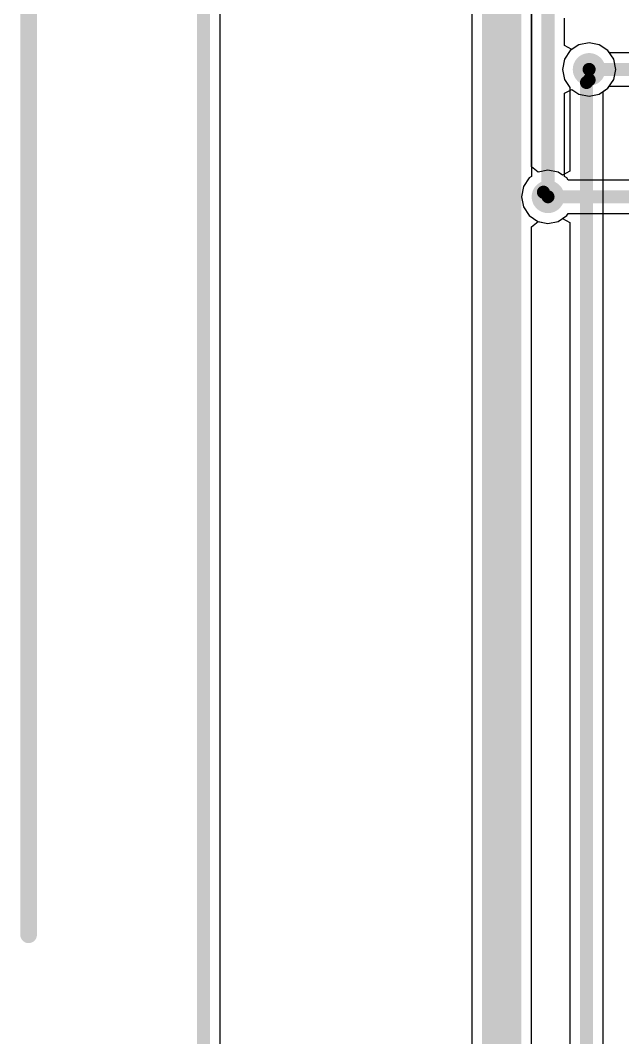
# Model space of a CAD drawing. Extents: x 10.58 to 11.54, y 9.91 to 15.27.
# Drawn here: x 10.598 to 10.961, y 12.873 to 13.486 of the extents above; entities that cross this region are included whole.
import ezdxf

# ---------------------------------------------------------------- set-up
doc = ezdxf.new("R2010")
doc.units = 0
for name, color, linetype in [('BOTTOMLAYER', 5, 'CONTINUOUS'), ('KEEPOUTLAYER', 6, 'CONTINUOUS'), ('MULTILAYER', 9, 'CONTINUOUS'), ('TOPLAYER', 1, 'CONTINUOUS'), ('VIAHOLELAYER', 16, 'CONTINUOUS')]:
    doc.layers.add(name, color=color, linetype=linetype)

msp = doc.modelspace()

# ---------------------------------------------------------------- linework, layer by layer
at = {"layer": 'BOTTOMLAYER'}
for p, q in [((10.718394, 12.651505), (10.718394, 14.576317)), ((10.870216, 14.324018), (10.870216, 12.451951)), ((10.906344, 13.398087), (10.906344, 14.324018)), ((10.929682, 13.468179), (10.926202, 13.46297)), ((10.934891, 13.471659), (10.929682, 13.468179)), ((10.941036, 13.472881), (10.934891, 13.471659)), ((10.947181, 13.471659), (10.941036, 13.472881)), ((10.95239, 13.468179), (10.947181, 13.471659)), ((10.95587, 13.46297), (10.95239, 13.468179)), ((10.926202, 13.46297), (10.924979, 13.456825)), ((10.957092, 13.456825), (10.95587, 13.46297)), ((10.924979, 13.456825), (10.926202, 13.45068)), ((10.95587, 13.45068), (10.957092, 13.456825)), ((10.926202, 13.45068), (10.929426, 13.445855)), ((10.95239, 13.445471), (10.95587, 13.45068)), ((10.929426, 13.445855), (10.929426, 13.395485)), ((10.949497, 13.443538), (10.95239, 13.445471)), ((10.949497, 12.503501), (10.949497, 13.443538)), ((10.910209, 13.394915), (10.906344, 13.398087)), ((10.916232, 13.396113), (10.910209, 13.394915)), ((10.922377, 13.394891), (10.916232, 13.396113)), ((10.925016, 13.393128), (10.922377, 13.394891)), ((10.929426, 13.395485), (10.925016, 13.393128)), ((10.906344, 13.362026), (10.910209, 13.365198)), ((10.910209, 13.365198), (10.916232, 13.364)), ((10.916232, 13.364), (10.922377, 13.365222)), ((10.922377, 13.365222), (10.925016, 13.366986)), ((10.925016, 13.366986), (10.929426, 13.364629)), ((10.929426, 13.364629), (10.929426, 12.499345)), ((10.906344, 12.459433), (10.906344, 13.362026))]:
    msp.add_line(p, q, dxfattribs=at)
for points, const_width in [([(10.88828, 12.451951), (10.88828, 14.335959)], 0.023622), ([(10.941036, 13.450526), (10.941036, 13.456825)], 0.007874), ([(10.939461, 12.499345), (10.939461, 13.448951)], 0.007874), ([(10.913477, 13.382812), (10.916232, 13.380057)], 0.007874)]:
    msp.add_lwpolyline(points, dxfattribs=dict(at, const_width=const_width))
for points, const_width in [([(10.936115, 13.456825, 1), (10.945957, 13.456825, 1)], 0.009843), ([(10.939068, 13.456825, 1), (10.943005, 13.456825, 1)], 0.003937), ([(10.937493, 13.448951, 1), (10.94143, 13.448951, 1)], 0.003937), ([(10.939068, 13.450526, 1), (10.943005, 13.450526, 1)], 0.003937), ([(10.911311, 13.380057, 1), (10.921154, 13.380057, 1)], 0.009843), ([(10.911508, 13.382812, 1), (10.915445, 13.382812, 1)], 0.003937), ([(10.914264, 13.380057, 1), (10.918201, 13.380057, 1)], 0.003937)]:
    msp.add_lwpolyline(points, format="xyb", close=True, dxfattribs=dict(at, const_width=const_width))
at = {"layer": 'KEEPOUTLAYER'}
for points, const_width in [([(10.602847, 12.93514), (10.602847, 15.102101)], 0.01), ([(10.708359, 12.641469), (10.708359, 14.586352)], 0.007874)]:
    msp.add_lwpolyline(points, dxfattribs=dict(at, const_width=const_width))
at = {"layer": 'KEEPOUTLAYER', "const_width": 0.005}
msp.add_lwpolyline([(10.600347, 12.93514, 1), (10.605347, 12.93514, 1)], format="xyb", close=True, dxfattribs=at)
at = {"layer": 'MULTILAYER', "const_width": 0.009843}
for points in [[(10.936115, 13.456825, 1), (10.945957, 13.456825, 1)], [(10.911311, 13.380057, 1), (10.921154, 13.380057, 1)]]:
    msp.add_lwpolyline(points, format="xyb", close=True, dxfattribs=at)
at = {"layer": 'TOPLAYER'}
for p, q in [((10.718394, 12.651505), (10.718394, 14.576317)), ((10.906197, 13.491864), (10.906197, 13.392291)), ((10.926268, 13.471201), (10.926268, 13.487707)), ((10.930677, 13.468844), (10.926268, 13.471201)), ((10.934891, 13.471659), (10.930677, 13.468844)), ((10.941036, 13.472881), (10.934891, 13.471659)), ((10.947181, 13.471659), (10.941036, 13.472881)), ((10.95239, 13.468179), (10.947181, 13.471659)), ((10.953271, 13.46686), (10.95239, 13.468179)), ((11.086738, 13.46686), (10.953271, 13.46686)), ((10.926268, 13.442449), (10.930677, 13.444806)), ((10.926268, 13.392291), (10.926268, 13.442449)), ((10.930677, 13.444806), (10.934891, 13.441991)), ((10.947181, 13.441991), (10.95239, 13.445471)), ((10.95239, 13.445471), (10.953271, 13.44679)), ((10.953271, 13.44679), (11.012045, 13.44679)), ((10.934891, 13.441991), (10.941036, 13.440769)), ((10.941036, 13.440769), (10.947181, 13.441991)), ((10.904879, 13.39141), (10.901398, 13.386201)), ((10.906197, 13.392291), (10.904879, 13.39141)), ((10.927586, 13.39141), (10.926268, 13.392291)), ((10.928467, 13.390092), (10.927586, 13.39141)), ((11.142977, 13.390092), (10.928467, 13.390092)), ((10.901398, 13.386201), (10.900176, 13.380057)), ((10.900176, 13.380057), (10.901398, 13.373912)), ((10.901398, 13.373912), (10.904879, 13.368703)), ((10.927586, 13.368703), (10.928467, 13.370022)), ((10.928467, 13.370022), (11.142972, 13.370022)), ((10.904879, 13.368703), (10.910088, 13.365222)), ((10.910088, 13.365222), (10.916232, 13.364)), ((10.916232, 13.364), (10.922377, 13.365222)), ((10.922377, 13.365222), (10.927586, 13.368703))]:
    msp.add_line(p, q, dxfattribs=at)
at = {"layer": 'TOPLAYER', "const_width": 0.007874}
for points in [[(10.916232, 13.380057), (10.916232, 13.491864)], [(10.941036, 13.456825), (11.159387, 13.456825)], [(10.916232, 13.380057), (11.155206, 13.380057)]]:
    msp.add_lwpolyline(points, dxfattribs=at)
at = {"layer": 'TOPLAYER'}
for points, const_width in [([(10.936115, 13.456825, 1), (10.945957, 13.456825, 1)], 0.009843), ([(10.939068, 13.456825, 1), (10.943005, 13.456825, 1)], 0.003937), ([(10.911311, 13.380057, 1), (10.921154, 13.380057, 1)], 0.009843), ([(10.914264, 13.380057, 1), (10.918201, 13.380057, 1)], 0.003937), ([(10.914264, 13.380057, 1), (10.918201, 13.380057, 1)], 0.003937)]:
    msp.add_lwpolyline(points, format="xyb", close=True, dxfattribs=dict(at, const_width=const_width))
at = {"layer": 'VIAHOLELAYER', "const_width": 0.005906}
for points in [[(10.938083, 13.456825, 1), (10.943989, 13.456825, 1)], [(10.91328, 13.380057, 1), (10.919185, 13.380057, 1)]]:
    msp.add_lwpolyline(points, format="xyb", close=True, dxfattribs=at)

doc.saveas('drawing.dxf')
